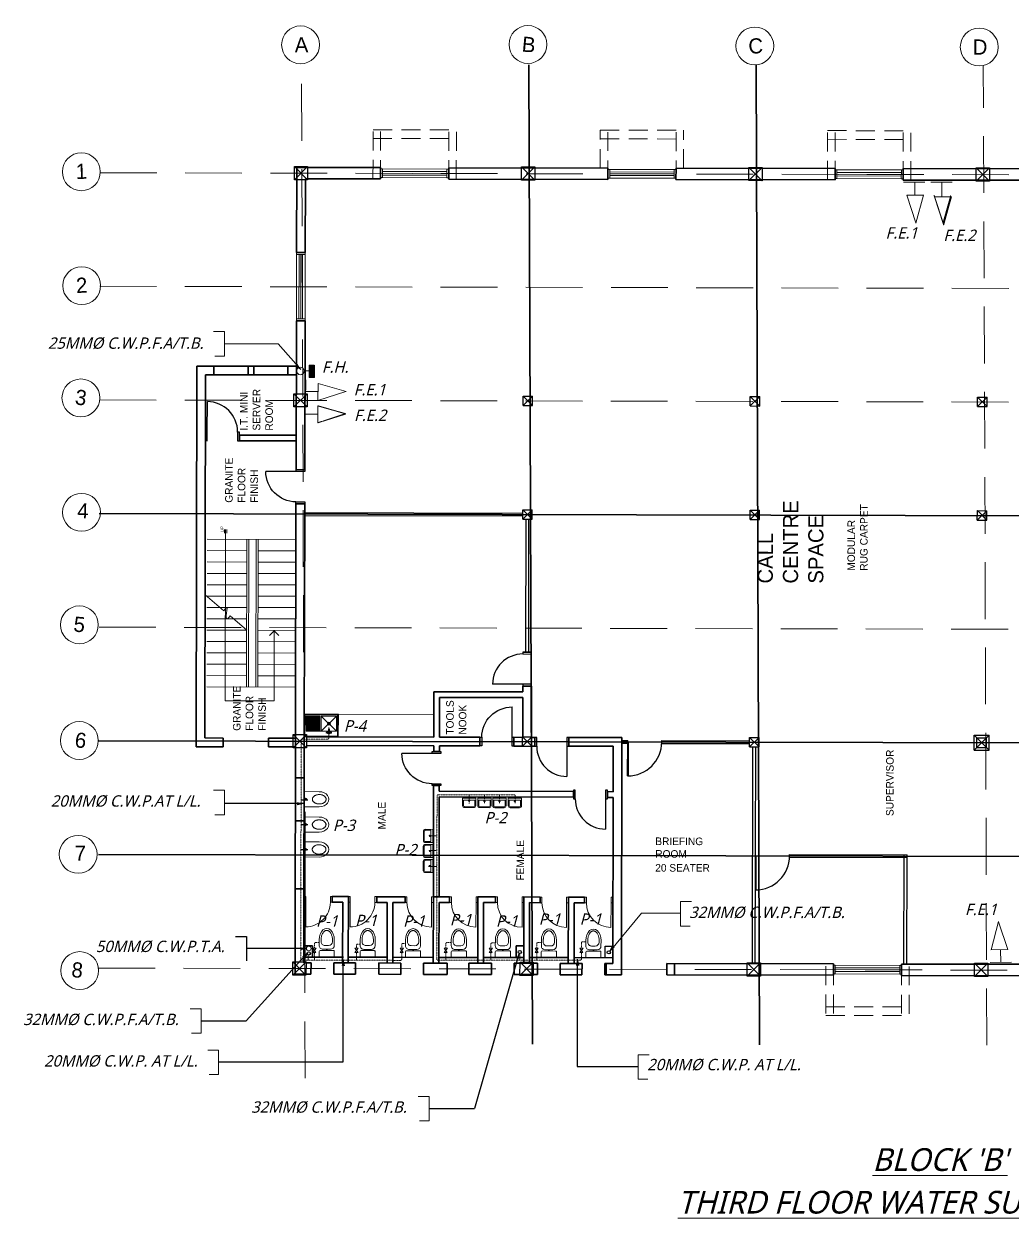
# Model space of a CAD drawing. Header units: millimetres. Extents: x -599088 to 175795, y -639251 to 31.
# Drawn here: x -297889 to -271797, y -247228 to -215697 of the extents above; entities that cross this region are included whole.
import ezdxf
from ezdxf.enums import TextEntityAlignment as Align

# ---------------------------------------------------------------- set-up
doc = ezdxf.new("R2010")
doc.units = ezdxf.units.MM
doc.header["$LTSCALE"] = 2
doc.header["$MEASUREMENT"] = 0
doc.linetypes.add('DASHED', pattern=[0.75, 0.5, -0.25])
doc.linetypes.add('DASHED2', pattern=[0.375, 0.25, -0.125])
doc.layers.get('0').update_dxf_attribs({"lineweight": 5})
for name, color, linetype, lineweight in [('Dim', 8, 'Continuous', 13), ('Fixtures', 7, 'Continuous', 5), ('GRID', 8, 'Continuous', 5), ('gridlines', 8, 'DASHED2', 5), ('Handrails', 8, 'Continuous', 5), ('Hatch', 8, 'Continuous', 5), ('LAYER1', 8, 'Continuous', 5), ('Layer2', 8, 'Continuous', 25), ('Layer4', 8, 'Continuous', 5), ('Layer5', 8, 'Continuous', 25), ("Supervisor's seat", 7, 'Continuous', 25), ('text', 8, 'Continuous', 5), ('TEXT3', 8, 'Continuous', 5), ('WALLS', 8, 'Continuous', 35), ('WIN-DOOR', 8, 'Continuous', 13), ('win_doors', 8, 'Continuous', 13), ('WINDOWS_DOORS', 8, 'Continuous', 5), ('WTER', 8, 'Continuous', 25)]:
    doc.layers.add(name, color=color, linetype=linetype, lineweight=lineweight)
doc.layers.add('DOORS', color=8, linetype='Continuous')
doc.layers.get('Dim').off()
doc.styles.add('LUCY', font='')
doc.styles.add('STYLUS', font='stylu.ttf')
doc.styles.get('LUCY').set_extended_font_data('Lucida Sans', italic=True)

# ---------------------------------------------------------------- blocks, each defined once
blk = doc.blocks.new('Grid no')
at = {"layer": 'GRID'}
blk.add_circle((0, 500), 500, dxfattribs=at)
blk.add_attdef('GRNO', text='', height=400, dxfattribs=at).set_placement((0, 500), align=Align.MIDDLE_CENTER)
blk = doc.blocks.new('W1800')
at = {"layer": 'WIN-DOOR'}
for points in [[(0, 0), (230, 0), (230, -50), (0, -50)], [(0, -1800), (230, -1800), (230, -1750), (0, -1750)]]:
    blk.add_lwpolyline(points, close=True, dxfattribs=at)
at = {"layer": 'WINDOWS_DOORS'}
for p, q in [((0, -1800), (0, 0)), ((0, 0), (230, 0)), ((230, 0), (230, -1800)), ((69, -1750), (69, -50)), ((114, -50), (114, -1750)), ((161, -1750), (161, -50)), ((230, -1800), (0, -1800))]:
    blk.add_line(p, q, dxfattribs=at)
blk = doc.blocks.new('STEP ARROW')
at = {"layer": 'Hatch'}
for p, q in [((4524, 0), (0, 0)), ((0, 0), (0, -1290)), ((4431, 30), (4521, 30)), ((4431, -30), (4521, -30)), ((1850, -1290), (1725, -1165)), ((0, -1290), (1850, -1290)), ((1850, -1290), (1725, -1415))]:
    blk.add_line(p, q, dxfattribs=at)
at = {"layer": 'text', "insert": (4454, 51), "char_height": 80, "width": 68, "attachment_point": 7}
blk.add_mtext('{\\fStylus BT|b0|i0|c0|p34;UP}', dxfattribs=at)
blk = doc.blocks.new('STEP CUT')
at = {"layer": 'Handrails', "linetype": 'Continuous'}
for p, q in [((333, 571), (-86, 79)), ((-225, -85), (-599, -524))]:
    blk.add_line(p, q, dxfattribs=at)
for points, knots in [([(-224, 17), (-266, 20), (-337, 17), (-265, -49), (-225, -85)], [321.725709, 321.725709, 321.725709, 321.725709, 418.129398, 535.034836, 535.034836, 535.034836, 535.034836]), ([(-86, 79), (-42, 49), (80, -36), (-134, 10), (-224, 17)], [0, 0, 0, 0, 115.30598, 321.725709, 321.725709, 321.725709, 321.725709])]:
    blk.add_open_spline(points, degree=3, knots=knots, dxfattribs=at)
blk = doc.blocks.new('wc')
for p, q in [((0, 458), (0, 308)), ((50, 458), (50, 408)), ((350, 408), (350, 458)), ((400, 308), (400, 458)), ((0, 150), (0, 0)), ((0, 0), (400, 0)), ((25, 175), (375, 175)), ((100, 208), (300, 208)), ((150, 308), (250, 308)), ((190, 208), (190, 175)), ((210, 208), (210, 175)), ((400, 0), (400, 150))]:
    blk.add_line(p, q)
for centre, radius, start, end in [((150, 408), 100, 180, 270), ((250, 408), 100, 270, 0), ((100, 308), 100, 180, 270), ((25, 150), 25, 90, 180), ((300, 308), 100, 270, 0), ((300, 308), 100, 270, 0), ((375, 150), 25, 360, 90)]:
    blk.add_arc(centre, radius, start, end)
blk.add_ellipse((200, 458), major_axis=(0, 300), ratio=0.666667, start_param=4.712389, end_param=7.853982)
blk.add_open_spline([(350, 458), (350, 466), (350, 474), (348, 496), (347, 510), (342, 537), (339, 551), (332, 576), (327, 588), (318, 611), (312, 622), (301, 641), (294, 650), (283, 665), (277, 670), (266, 681), (261, 685), (250, 693), (244, 696), (233, 701), (228, 703), (217, 706), (212, 707), (201, 708), (196, 708), (185, 706), (180, 705), (169, 702), (163, 700), (152, 694), (147, 691), (136, 682), (130, 678), (119, 667), (114, 661), (104, 647), (99, 640), (89, 624), (85, 616), (77, 598), (73, 589), (66, 569), (63, 559), (58, 538), (56, 527), (53, 506), (52, 494), (50, 475), (50, 466), (50, 458)], degree=3, knots=[4.712389, 4.712389, 4.712389, 4.712389, 4.805294, 4.805294, 4.96378, 4.96378, 5.122267, 5.122267, 5.280753, 5.280753, 5.439239, 5.439239, 5.597725, 5.597725, 5.724795, 5.724795, 5.851866, 5.851866, 5.978936, 5.978936, 6.106006, 6.106006, 6.233076, 6.233076, 6.360146, 6.360146, 6.487216, 6.487216, 6.614287, 6.614287, 6.741357, 6.741357, 6.868427, 6.868427, 6.995497, 6.995497, 7.122567, 7.122567, 7.249638, 7.249638, 7.376708, 7.376708, 7.503778, 7.503778, 7.630848, 7.630848, 7.757918, 7.757918, 7.853982, 7.853982, 7.853982, 7.853982])
blk = doc.blocks.new('d750l-150')
at = {"layer": 'WINDOWS_DOORS'}
blk.add_line((50, 150), (50, 800), dxfattribs=at)
for points in [[(50, 0), (0, 0), (0, 150), (50, 150)], [(750, 0), (700, 0), (700, 150), (750, 150)]]:
    blk.add_lwpolyline(points, close=True, dxfattribs=at)
blk.add_arc((50, 150), 650, 0, 90, dxfattribs=at)
blk = doc.blocks.new('bidet')
for p, q in [((0, 400), (0, 0)), ((400, 0), (400, 400)), ((0, 0), (400, 0)), ((0, 0), (200, 0)), ((0, 0), (200, 0))]:
    blk.add_line(p, q)
for radius in [23.9, 18.9, 13.9]:
    blk.add_circle((200, 50), radius)
blk.add_ellipse((200, 400), major_axis=(0, 256), ratio=0.780874, start_param=4.712389, end_param=7.853982)
for points in [[(325, 400), (325, 406), (325, 413), (323, 429), (322, 439), (318, 459), (316, 469), (309, 487), (306, 496), (298, 512), (293, 520), (284, 534), (279, 540), (268, 551), (263, 556), (252, 564), (246, 568), (235, 574), (229, 576), (218, 579), (213, 580), (202, 581), (197, 581), (186, 580), (180, 579), (169, 576), (164, 573), (153, 567), (147, 564), (136, 555), (131, 550), (120, 538), (115, 532), (106, 518), (101, 510), (93, 494), (90, 485), (84, 466), (81, 457), (78, 437), (76, 427), (75, 411), (75, 406), (75, 400)], [(325, 400), (325, 394), (325, 387), (323, 371), (322, 361), (318, 341), (316, 331), (309, 313), (306, 304), (298, 288), (293, 280), (284, 266), (279, 260), (268, 249), (263, 244), (252, 236), (246, 232), (235, 226), (229, 224), (218, 221), (213, 220), (202, 219), (197, 219), (186, 220), (180, 221), (169, 224), (164, 227), (153, 233), (147, 236), (136, 245), (131, 250), (120, 262), (115, 268), (106, 282), (101, 290), (93, 306), (90, 315), (84, 334), (81, 343), (78, 363), (76, 373), (75, 389), (75, 394), (75, 400)]]:
    blk.add_open_spline(points, degree=3, knots=[4.712389, 4.712389, 4.712389, 4.712389, 4.809848, 4.809848, 4.965569, 4.965569, 5.121291, 5.121291, 5.277012, 5.277012, 5.432733, 5.432733, 5.588455, 5.588455, 5.744176, 5.744176, 5.899897, 5.899897, 6.055619, 6.055619, 6.21134, 6.21134, 6.367061, 6.367061, 6.522783, 6.522783, 6.678504, 6.678504, 6.834226, 6.834226, 6.989947, 6.989947, 7.145668, 7.145668, 7.30139, 7.30139, 7.457111, 7.457111, 7.612832, 7.612832, 7.768554, 7.768554, 7.853982, 7.853982, 7.853982, 7.853982])
blk = doc.blocks.new('d900l')
at = {"linetype": 'ByBlock'}
blk.add_line((50, 230), (50, 1030), dxfattribs=at)
for points in [[(0, 0), (50, 0), (50, 230), (0, 230)], [(850, 0), (900, 0), (900, 230), (850, 230)]]:
    blk.add_lwpolyline(points, close=True, dxfattribs=at)
blk.add_arc((50, 230), 800, 0, 90, dxfattribs=at)
blk = doc.blocks.new('900 DOOR 2')
at = {"layer": 'Layer5'}
for p, q in [((900, 20), (0, 20)), ((900, 0), (0, 0))]:
    blk.add_line(p, q, dxfattribs=at)
blk.add_arc((0, 0), 900, 0, 90, dxfattribs=at)
blk = doc.blocks.new('sink900')
for p, q in [((0, 600), (0, 0)), ((900, 600), (0, 600)), ((0, 600), (50, 600)), ((0, 600), (100, 600)), ((20, 580), (20, 20)), ((880, 580), (20, 580)), ((450, 450), (50, 50)), ((50, 450), (450, 50)), ((50, 450), (50, 50)), ((450, 450), (50, 450)), ((168, 489), (325, 489)), ((230, 518), (230, 390)), ((230, 518), (260, 518)), ((260, 390), (230, 390)), ((260, 518), (260, 390)), ((450, 50), (450, 450)), ((450, 50), (450, 450)), ((450, 450), (850, 450)), ((490, 50), (490, 450)), ((490, 425), (850, 425)), ((490, 400), (850, 400)), ((490, 375), (850, 375)), ((490, 350), (850, 350)), ((490, 325), (850, 325)), ((850, 450), (850, 50)), ((880, 20), (880, 580)), ((900, 0), (900, 600)), ((0, 0), (900, 0)), ((20, 20), (880, 20)), ((50, 50), (450, 50)), ((490, 300), (850, 300)), ((490, 275), (850, 275)), ((850, 250), (490, 250)), ((850, 225), (490, 225)), ((850, 225), (490, 225)), ((850, 200), (490, 200)), ((850, 175), (490, 175)), ((850, 150), (490, 150)), ((850, 125), (490, 125)), ((850, 100), (490, 100)), ((850, 75), (490, 75)), ((850, 50), (490, 50))]:
    blk.add_line(p, q)
for centre, radius in [((197, 485), 20), ((288, 485), 20), ((250, 250), 40), ((250, 250), 30)]:
    blk.add_circle(centre, radius)
blk = doc.blocks.new('250 COLUMN')
at = {"layer": 'LAYER1'}
for p, q in [((125, 125), (-125, -125)), ((-125, 125), (125, -125))]:
    blk.add_line(p, q, dxfattribs=at)
at = {"layer": 'Layer2'}
for p, q in [((-125, 125), (125, 125)), ((-125, 125), (-125, -125)), ((125, 125), (125, -125)), ((-125, -125), (125, -125))]:
    blk.add_line(p, q, dxfattribs=at)
blk = doc.blocks.new('BASIN350')
for p, q in [((0, 200), (0, 0)), ((0, 0), (350, 0)), ((25, 200), (25, 50)), ((25, 50), (325, 50)), ((300, 250), (50, 250)), ((300, 225), (50, 225)), ((325, 50), (325, 200)), ((350, 0), (350, 200))]:
    blk.add_line(p, q)
for radius in [17.4, 12.4]:
    blk.add_circle((175, 75), radius)
for centre, radius, start, end in [((50, 200), 50, 90, 180), ((50, 200), 25, 90, 180), ((300, 200), 50, 0, 90), ((300, 200), 25, 360, 90)]:
    blk.add_arc(centre, radius, start, end)

msp = doc.modelspace()

# ---------------------------------------------------------------- hatches: boundary and pattern name
at = {"layer": 'TEXT3'}
h = msp.add_hatch(dxfattribs=at)
h.set_pattern_fill('ANSI31', color=4, style=0)
h.set_pattern_definition([(45, (-5926.16868, 39.5538), (-0.08838834765, 0.08838834765), [])])
edge = h.paths.add_edge_path()
edge.add_line((-273619, -220953), (-273858, -220219))
edge.add_line((-273410, -220219), (-273859, -220219))
edge.add_line((-273618, -220960), (-273413, -220219))
h = msp.add_hatch(dxfattribs=at)
h.set_pattern_fill('ANSI31', color=4, style=0)
h.set_pattern_definition([(45, (-5912.9674, 0), (-0.08838834765, 0.08838834765), [])])
edge = h.paths.add_edge_path()
edge.add_line((-273605, -220992), (-273844, -220259))
edge.add_line((-273397, -220259), (-273845, -220259))
edge.add_line((-273604, -220999), (-273400, -220259))
h = msp.add_hatch(dxfattribs=at)
h.set_pattern_fill('ANSI31', color=4, style=0)
h.set_pattern_definition([(45, (-3369.29208, 69289.99952), (-0.08838834765, 0.08838834765), [])])
h.paths.add_polyline_path([(-290359, -224711), (-290359, -225029), (-290212, -225029), (-290212, -224711)])
h = msp.add_hatch(dxfattribs=at)
h.set_pattern_fill('ANSI31', color=4, style=0)
h.set_pattern_definition([(45, (-6039.71868, 0), (-0.08838834765, 0.08838834765), [])])
edge = h.paths.add_edge_path()
edge.add_line((-289393, -225994), (-290129, -226229))
edge.add_line((-290126, -225781), (-290129, -226230))
edge.add_line((-289392, -225989), (-290126, -225782))

# ---------------------------------------------------------------- linework, layer by layer
at = {"layer": 'DOORS', "color": 1}
for p, q in [((-290576, -224824), (-290712, -224720)), ((-290504, -236281), (-292594, -236281)), ((-290504, -236281), (-290672, -236315)), ((-290403, -240220), (-292016, -242022)), ((-290403, -240220), (-290489, -240367)), ((-284810, -240220), (-285993, -244336)), ((-282421, -240186), (-282339, -240035)), ((-289464, -240396), (-289430, -240564)), ((-289464, -240430), (-289464, -243114)), ((-283281, -240395), (-283247, -240562)), ((-283281, -240450), (-283281, -243223)), ((-293211, -242022), (-292016, -242022)), ((-289464, -243114), (-292746, -243114)), ((-283281, -243223), (-281666, -243223)), ((-287189, -244336), (-285993, -244336))]:
    msp.add_line(p, q, dxfattribs=at)
for points in [[(-290576, -224824), (-290712, -224720), (-290663, -224674)], [(-290504, -236281), (-290672, -236315), (-290674, -236247)], [(-290426, -240108), (-290590, -240155), (-290597, -240088)], [(-290403, -240220), (-290489, -240367), (-290541, -240324)], [(-284810, -240220), (-284824, -240391), (-284889, -240374)], [(-282421, -240186), (-282339, -240035), (-282286, -240077)], [(-289464, -240396), (-289430, -240564), (-289497, -240565)], [(-283281, -240395), (-283247, -240562), (-283314, -240564)]]:
    msp.add_solid(points, dxfattribs=at)
at = {"layer": 'Fixtures'}
msp.add_line((-287066, -233929), (-290486, -233922), dxfattribs=at)
at = {"layer": 'gridlines', "ltscale": 3000}
for p, q in [((-290464, -243534), (-290557, -216765)), ((-272464, -242661), (-272557, -216802)), ((-295880, -219626), (-257285, -219714)), ((-295887, -222626), (-257291, -222714)), ((-295893, -225626), (-257298, -225714)), ((-295905, -231626), (-257310, -231714)), ((-295924, -240626), (-257329, -240714))]:
    msp.add_line(p, q, dxfattribs=at)
at = {"layer": 'gridlines', "color": 206, "linetype": 'Continuous', "lineweight": 30, "ltscale": 3000}
for p, q in [((-282097, -234614), (-281947, -234614)), ((-282097, -234617), (-281947, -234617)), ((-282097, -234692), (-281947, -234692)), ((-281947, -234692), (-281947, -234617)), ((-281047, -234694), (-281047, -234619)), ((-274646, -237707), (-274646, -237632))]:
    msp.add_line(p, q, dxfattribs=at)
at = {"layer": 'Handrails'}
for p, q in [((-292008, -233206), (-292000, -229306)), ((-291958, -233206), (-291950, -229306)), ((-291763, -233206), (-291755, -229306)), ((-291713, -233206), (-291705, -229306))]:
    msp.add_line(p, q, dxfattribs=at)
at = {"layer": 'LAYER1'}
for p, q in [((-290396, -219462), (-290747, -219811)), ((-290746, -219461), (-290397, -219812)), ((-284396, -219474), (-284747, -219824)), ((-284746, -219474), (-284397, -219824)), ((-278396, -219487), (-278747, -219836)), ((-278746, -219486), (-278397, -219837)), ((-272396, -219499), (-272747, -219848)), ((-272746, -219498), (-272397, -219849)), ((-290408, -225462), (-290759, -225811)), ((-290758, -225461), (-290409, -225812)), ((-290706, -229309), (-293050, -229304)), ((-292001, -229606), (-293051, -229604)), ((-290707, -229609), (-291706, -229606)), ((-292002, -229906), (-293052, -229904)), ((-290708, -229909), (-291707, -229906)), ((-292002, -230206), (-293052, -230204)), ((-290708, -230209), (-291707, -230206)), ((-292003, -230506), (-293053, -230504)), ((-292003, -230806), (-293053, -230804)), ((-290709, -230509), (-291708, -230506)), ((-292709, -231104), (-293054, -231104)), ((-292004, -231106), (-292709, -231104)), ((-290710, -231109), (-291709, -231106)), ((-290710, -230809), (-291708, -230806)), ((-292357, -231405), (-293055, -231404)), ((-292005, -231406), (-292357, -231405)), ((-290711, -231409), (-291710, -231406)), ((-292005, -231706), (-293055, -231704)), ((-290711, -231709), (-291710, -231706)), ((-292006, -232006), (-293056, -232004)), ((-290712, -232009), (-291711, -232006)), ((-292007, -232306), (-293057, -232304)), ((-290713, -232309), (-291712, -232306)), ((-292007, -232606), (-293057, -232604)), ((-290713, -232609), (-291712, -232606)), ((-292008, -232906), (-293058, -232904)), ((-290714, -232909), (-291713, -232906)), ((-290714, -233209), (-293058, -233204)), ((-290427, -234462), (-290778, -234811)), ((-290777, -234461), (-290428, -234812)), ((-272803, -234873), (-272402, -234474)), ((-272802, -234473), (-272403, -234874)), ((-290439, -240462), (-290790, -240811)), ((-290789, -240461), (-290440, -240812)), ((-284439, -240474), (-284790, -240823)), ((-284789, -240473), (-284440, -240824)), ((-278439, -240487), (-278790, -240836)), ((-278789, -240486), (-278440, -240837)), ((-272439, -240499), (-272790, -240848)), ((-272789, -240498), (-272440, -240849))]:
    msp.add_line(p, q, dxfattribs=at)
at = {"layer": 'Layer2'}
for p, q in [((-272803, -234873), (-272802, -234473)), ((-272802, -234473), (-272402, -234474)), ((-272403, -234874), (-272402, -234474)), ((-272803, -234873), (-272403, -234874))]:
    msp.add_line(p, q, dxfattribs=at)
for points in [[(-290396, -219462), (-290397, -219812), (-290747, -219811), (-290746, -219461)], [(-284396, -219474), (-284397, -219824), (-284747, -219824), (-284746, -219474)], [(-278396, -219487), (-278397, -219837), (-278747, -219836), (-278746, -219486)], [(-272396, -219499), (-272397, -219849), (-272747, -219848), (-272746, -219498)], [(-290408, -225462), (-290409, -225812), (-290759, -225811), (-290758, -225461)], [(-290427, -234462), (-290428, -234812), (-290778, -234811), (-290777, -234461)], [(-290439, -240462), (-290440, -240812), (-290790, -240811), (-290789, -240461)], [(-284439, -240474), (-284440, -240824), (-284790, -240823), (-284789, -240473)], [(-278439, -240487), (-278440, -240837), (-278790, -240836), (-278789, -240486)], [(-272439, -240499), (-272440, -240849), (-272790, -240848), (-272789, -240498)]]:
    msp.add_lwpolyline(points, close=True, dxfattribs=at)
at = {"layer": 'Layer4', "linetype": 'DASHED2', "ltscale": 1000}
for p, q in [((-288672, -219790), (-288669, -218490)), ((-288669, -218490), (-286469, -218495)), ((-288472, -219791), (-288469, -218491)), ((-286672, -219795), (-286669, -218495)), ((-286472, -219795), (-286469, -218495)), ((-282671, -219503), (-282669, -218503)), ((-282669, -218503), (-280469, -218507)), ((-282472, -219803), (-282469, -218503)), ((-280672, -219807), (-280669, -218507)), ((-280471, -219507), (-280469, -218507)), ((-288670, -218720), (-286470, -218725)), ((-282670, -218733), (-280470, -218737)), ((-276672, -219815), (-276669, -218515)), ((-276670, -218745), (-274470, -218750)), ((-276669, -218515), (-274469, -218520)), ((-276472, -219816), (-276469, -218516)), ((-274672, -219819), (-274669, -218519)), ((-274472, -219820), (-274469, -218520)), ((-276715, -240575), (-276717, -241875)), ((-276515, -240576), (-276517, -241876)), ((-274715, -240579), (-274717, -241879)), ((-274515, -240580), (-274517, -241880)), ((-276717, -241645), (-274517, -241650)), ((-276717, -241875), (-274517, -241880))]:
    msp.add_line(p, q, dxfattribs=at)
at = {"layer": 'TEXT3', "color": 4}
for p, q in [((-274101, -219878), (-274661, -219878)), ((-274368, -219878), (-274368, -220219)), ((-273383, -219878), (-273943, -219878)), ((-273650, -219878), (-273650, -220259)), ((-274128, -220219), (-274577, -220219)), ((-274337, -220953), (-274576, -220219)), ((-274336, -220960), (-274132, -220219)), ((-273397, -220259), (-273845, -220259)), ((-273605, -220992), (-273844, -220259)), ((-273604, -220999), (-273400, -220259)), ((-290359, -224711), (-290359, -225029)), ((-290212, -224711), (-290212, -225029)), ((-290489, -224855), (-290359, -224855)), ((-290448, -225098), (-290451, -225658)), ((-290359, -225029), (-290212, -225029)), ((-290457, -225402), (-290116, -225404)), ((-290123, -225190), (-290125, -225638)), ((-289390, -225402), (-290125, -225637)), ((-289383, -225402), (-290123, -225193)), ((-290466, -225753), (-290469, -226313)), ((-290469, -226003), (-290127, -226005)), ((-290126, -225781), (-290129, -226230)), ((-289393, -225994), (-290129, -226229)), ((-289392, -225989), (-290126, -225782)), ((-287207, -237941), (-286984, -237941)), ((-272159, -239396), (-272351, -240140)), ((-272158, -239403), (-271907, -240133)), ((-272355, -240140), (-271906, -240133)), ((-272097, -240476), (-272102, -240135)), ((-272377, -240482), (-271817, -240473))]:
    msp.add_line(p, q, dxfattribs=at)
at = {"layer": 'TEXT3', "color": 1}
for p, q in [((-292881, -223822), (-292594, -223822)), ((-292594, -223822), (-292594, -224469)), ((-291171, -224146), (-292594, -224146)), ((-290576, -224824), (-291171, -224146)), ((-292594, -224469), (-292847, -224469)), ((-292881, -235930), (-292594, -235930)), ((-292594, -235930), (-292594, -236577)), ((-292594, -236577), (-292847, -236577)), ((-280260, -238872), (-280548, -238872)), ((-280548, -238872), (-280548, -239520)), ((-282421, -240186), (-281581, -239176)), ((-281581, -239176), (-280542, -239176)), ((-280548, -239520), (-280294, -239520)), ((-293499, -241699), (-293211, -241699)), ((-293211, -241699), (-293211, -242346)), ((-293211, -242346), (-293465, -242346)), ((-293033, -242790), (-292746, -242790)), ((-292746, -242790), (-292746, -243437)), ((-281378, -242915), (-281666, -242915)), ((-281666, -242915), (-281666, -243563)), ((-292746, -243437), (-293000, -243437)), ((-281666, -243563), (-281412, -243563)), ((-287476, -244013), (-287189, -244013)), ((-287189, -244013), (-287189, -244660)), ((-287189, -244660), (-287443, -244660))]:
    msp.add_line(p, q, dxfattribs=at)
at = {"layer": 'TEXT3', "color": 4, "linetype": 'DASHED'}
for p, q in [((-290537, -234582), (-289870, -234583)), ((-289840, -234277), (-289840, -234553)), ((-290579, -240386), (-290567, -234612)), ((-286986, -238754), (-286980, -236081)), ((-286950, -236051), (-284944, -236051)), ((-286130, -236278), (-286130, -236051)), ((-285730, -236268), (-285730, -236051)), ((-285330, -236271), (-285330, -236051)), ((-284914, -236271), (-284914, -236081)), ((-287189, -237133), (-286983, -237133)), ((-287189, -237523), (-286983, -237523)), ((-286986, -238744), (-286989, -240387)), ((-283049, -239933), (-283139, -239933)), ((-290214, -239980), (-290214, -240103)), ((-290214, -240212), (-290214, -240417)), ((-290090, -239950), (-290184, -239950)), ((-289105, -240021), (-289105, -240103)), ((-289105, -240212), (-289105, -240419)), ((-289012, -239991), (-289075, -239991)), ((-287912, -240005), (-287912, -240103)), ((-287912, -240212), (-287912, -240392)), ((-287814, -239975), (-287882, -239975)), ((-286748, -239983), (-286748, -240103)), ((-286748, -240212), (-286748, -240417)), ((-286608, -239953), (-286718, -239953)), ((-285559, -239993), (-285559, -240103)), ((-285559, -240212), (-285559, -240416)), ((-285439, -239963), (-285529, -239963)), ((-284795, -240245), (-284794, -240419)), ((-284349, -239983), (-284349, -240103)), ((-284349, -240212), (-284349, -240417)), ((-284229, -239953), (-284319, -239953)), ((-283169, -239963), (-283169, -240103)), ((-283169, -240157), (-283169, -240160)), ((-283169, -240212), (-283169, -240386)), ((-290549, -240416), (-287942, -240422)), ((-290382, -240281), (-290382, -240417)), ((-286959, -240417), (-284349, -240415)), ((-284349, -240417), (-283199, -240416))]:
    msp.add_line(p, q, dxfattribs=at)
at = {"layer": 'TEXT3', "color": 1, "lineweight": 25}
for p, q in [((-292298, -239789), (-292010, -239789)), ((-292010, -239789), (-292010, -240437)), ((-290430, -240110), (-292010, -240110))]:
    msp.add_line(p, q, dxfattribs=at)
at = {"layer": 'TEXT3', "color": 4, "linetype": 'Continuous'}
for p, q in [((-290171, -240103), (-290258, -240212)), ((-290171, -240103), (-290258, -240212)), ((-290258, -240212), (-290176, -240212)), ((-290258, -240212), (-290176, -240212)), ((-290257, -240103), (-290171, -240103)), ((-290257, -240103), (-290176, -240212)), ((-290257, -240103), (-290171, -240103)), ((-290257, -240103), (-290176, -240212)), ((-289063, -240103), (-289149, -240212)), ((-289063, -240103), (-289149, -240212)), ((-289149, -240212), (-289067, -240212)), ((-289149, -240212), (-289067, -240212)), ((-289148, -240103), (-289063, -240103)), ((-289148, -240103), (-289067, -240212)), ((-289148, -240103), (-289063, -240103)), ((-289148, -240103), (-289067, -240212)), ((-287869, -240103), (-287956, -240212)), ((-287869, -240103), (-287956, -240212)), ((-287956, -240212), (-287873, -240212)), ((-287956, -240212), (-287873, -240212)), ((-287955, -240103), (-287869, -240103)), ((-287955, -240103), (-287873, -240212)), ((-287955, -240103), (-287869, -240103)), ((-287955, -240103), (-287873, -240212)), ((-286705, -240103), (-286792, -240212)), ((-286705, -240103), (-286792, -240212)), ((-286792, -240212), (-286709, -240212)), ((-286792, -240212), (-286709, -240212)), ((-286791, -240103), (-286705, -240103)), ((-286791, -240103), (-286709, -240212)), ((-286791, -240103), (-286705, -240103)), ((-286791, -240103), (-286709, -240212)), ((-285516, -240103), (-285603, -240212)), ((-285516, -240103), (-285603, -240212)), ((-285603, -240212), (-285521, -240212)), ((-285603, -240212), (-285521, -240212)), ((-285602, -240103), (-285516, -240103)), ((-285602, -240103), (-285521, -240212)), ((-285602, -240103), (-285516, -240103)), ((-285602, -240103), (-285521, -240212)), ((-284306, -240103), (-284393, -240212)), ((-284306, -240103), (-284393, -240212)), ((-284393, -240212), (-284311, -240212)), ((-284393, -240212), (-284311, -240212)), ((-284392, -240103), (-284306, -240103)), ((-284392, -240103), (-284311, -240212)), ((-284392, -240103), (-284306, -240103)), ((-284392, -240103), (-284311, -240212)), ((-283126, -240103), (-283213, -240212)), ((-283126, -240103), (-283213, -240212)), ((-283213, -240212), (-283131, -240212)), ((-283213, -240212), (-283131, -240212)), ((-283212, -240103), (-283126, -240103)), ((-283212, -240103), (-283131, -240212)), ((-283212, -240103), (-283126, -240103)), ((-283212, -240103), (-283131, -240212))]:
    msp.add_line(p, q, dxfattribs=at)
at = {"layer": 'TEXT3', "color": 4}
for centre, radius in [((-290589, -224860), 100), ((-290367, -240110), 60.8)]:
    msp.add_circle(centre, radius, dxfattribs=at)
at = {"layer": 'TEXT3', "color": 4, "linetype": 'DASHED'}
for centre, start, end in [((-290537, -234612), 89.882, 179.882), ((-289870, -234553), 269.882, 0), ((-286950, -236081), 90, 179.882), ((-284944, -236081), 0, 90), ((-283139, -239963), 90, 180), ((-290184, -239980), 90, 180), ((-289075, -240021), 90, 180), ((-287882, -240005), 90, 180), ((-286718, -239983), 90, 180), ((-285529, -239993), 90, 180), ((-284319, -239983), 90, 180), ((-290549, -240386), 179.882, 269.882), ((-287942, -240392), 269.882, 0), ((-286959, -240387), 179.882, 270.0423), ((-283199, -240386), 270.0423, 0)]:
    msp.add_arc(centre, 30, start, end, dxfattribs=at)
at = {"layer": 'WALLS'}
for p, q in [((-284464, -242637), (-284557, -216778)), ((-278464, -242649), (-278557, -216790)), ((-290691, -221736), (-290686, -219486)), ((-290686, -219486), (-288471, -219491)), ((-288472, -219791), (-288471, -219491)), ((-286672, -219795), (-286671, -219495)), ((-286671, -219495), (-282471, -219503)), ((-282472, -219803), (-282471, -219503)), ((-280672, -219807), (-280671, -219507)), ((-280671, -219507), (-276471, -219516)), ((-276472, -219816), (-276471, -219516)), ((-274672, -219819), (-274671, -219519)), ((-274671, -219519), (-270471, -219528)), ((-290461, -221737), (-290457, -219787)), ((-290457, -219787), (-288472, -219791)), ((-286672, -219795), (-282472, -219803)), ((-280672, -219807), (-276472, -219816)), ((-274672, -219819), (-270472, -219828)), ((-290461, -221737), (-290691, -221736)), ((-290703, -227466), (-290695, -223536)), ((-290465, -223537), (-290695, -223536)), ((-290473, -227467), (-290465, -223537)), ((-293343, -234781), (-293322, -224731)), ((-292870, -224732), (-293322, -224731)), ((-292870, -224732), (-292870, -224962)), ((-290920, -224736), (-292870, -224732)), ((-291970, -224964), (-291970, -224734)), ((-291820, -224964), (-291820, -224734)), ((-290697, -224736), (-290920, -224736)), ((-290920, -224736), (-290920, -224966)), ((-293112, -234551), (-293092, -224961)), ((-292870, -224962), (-293092, -224961)), ((-292870, -224962), (-290920, -224966)), ((-290697, -224966), (-290920, -224966)), ((-292196, -226703), (-292196, -226553)), ((-291823, -226554), (-292196, -226553)), ((-290701, -226706), (-292196, -226703)), ((-290701, -226556), (-291823, -226554)), ((-290473, -227467), (-290703, -227466)), ((-290717, -234461), (-290704, -228366)), ((-290474, -228367), (-290704, -228366)), ((-290487, -234462), (-290474, -228367)), ((-295899, -228626), (-257304, -228714)), ((-284713, -232284), (-284483, -232284)), ((-284715, -233334), (-284714, -233184)), ((-284714, -233184), (-284484, -233184)), ((-284487, -234519), (-284484, -233184)), ((-287067, -234529), (-287065, -233329)), ((-287065, -233329), (-284715, -233334)), ((-286917, -234529), (-286915, -233479)), ((-286915, -233479), (-284715, -233484)), ((-284717, -234518), (-284715, -233484)), ((-293112, -234551), (-292630, -234552)), ((-292630, -234782), (-292630, -234552)), ((-291430, -234785), (-291430, -234555)), ((-291430, -234555), (-290717, -234556)), ((-290719, -235599), (-290717, -234461)), ((-290489, -235599), (-290487, -234462)), ((-290427, -234522), (-287067, -234529)), ((-286917, -234529), (-285849, -234531)), ((-285850, -234761), (-285849, -234531)), ((-284950, -234763), (-284949, -234533)), ((-284949, -234533), (-284727, -234534)), ((-284399, -234534), (-284477, -234534)), ((-284400, -234764), (-284399, -234534)), ((-283500, -234766), (-283499, -234536)), ((-283499, -234536), (-282097, -234539)), ((-282110, -240804), (-282097, -234539)), ((-295911, -234626), (-257316, -234714)), ((-293343, -234781), (-292630, -234782)), ((-291430, -234785), (-290718, -234786)), ((-290428, -234752), (-287068, -234759)), ((-287068, -234909), (-287068, -234759)), ((-286918, -234909), (-286918, -234759)), ((-286918, -234759), (-285850, -234761)), ((-284950, -234763), (-284728, -234764)), ((-284400, -234764), (-284480, -234764)), ((-283500, -234766), (-282328, -234769)), ((-282330, -235969), (-282328, -234769)), ((-287068, -234909), (-286918, -234909)), ((-290725, -238536), (-290719, -235599)), ((-290719, -235599), (-290489, -235599)), ((-290719, -235599), (-290489, -235599)), ((-290495, -238537), (-290489, -235599)), ((-287070, -235959), (-287070, -235809)), ((-287070, -235809), (-286920, -235809)), ((-286920, -235959), (-286920, -235809)), ((-287076, -238744), (-287070, -235959)), ((-286926, -238744), (-286920, -236109)), ((-286920, -235959), (-283380, -235966)), ((-286920, -236109), (-283380, -236116)), ((-283380, -236116), (-283380, -235966)), ((-282480, -236118), (-282480, -235968)), ((-282480, -235968), (-282330, -235969)), ((-282480, -236118), (-282330, -236119)), ((-282339, -240504), (-282330, -236119)), ((-290722, -236736), (-290492, -236737)), ((-290471, -240487), (-290471, -236499)), ((-295918, -237626), (-257322, -237714)), ((-290730, -240786), (-290725, -238536)), ((-290725, -238536), (-290495, -238537)), ((-290499, -240487), (-290495, -238537)), ((-289746, -238738), (-289321, -238739)), ((-289746, -238888), (-289746, -238738)), ((-289746, -238888), (-289471, -238889)), ((-289474, -240489), (-289471, -238889)), ((-289324, -240489), (-289321, -238739)), ((-288571, -238891), (-288571, -238741)), ((-288571, -238741), (-288146, -238742)), ((-288571, -238891), (-288296, -238891)), ((-288299, -240491), (-288296, -238891)), ((-288149, -240492), (-288146, -238892)), ((-288146, -238742), (-287826, -238742)), ((-288146, -238892), (-287826, -238892)), ((-287826, -238742), (-287826, -238892)), ((-287076, -238744), (-287079, -240494)), ((-287076, -238744), (-286651, -238745)), ((-286926, -238894), (-286929, -240494)), ((-286926, -238894), (-286651, -238895)), ((-286651, -238745), (-286651, -238895)), ((-285901, -238746), (-285904, -240496)), ((-285901, -238746), (-285435, -238747)), ((-285751, -238896), (-285754, -240496)), ((-285751, -238896), (-285435, -238897)), ((-285435, -238747), (-285435, -238897)), ((-284689, -240499), (-284686, -238749)), ((-284686, -238749), (-284261, -238750)), ((-284539, -240499), (-284536, -238899)), ((-284536, -238899), (-284261, -238900)), ((-284261, -238900), (-284261, -238750)), ((-283514, -240501), (-283511, -238751)), ((-283511, -238751), (-283086, -238752)), ((-283364, -240501), (-283361, -238901)), ((-283361, -238901), (-283086, -238902)), ((-283086, -238902), (-283086, -238752)), ((-290471, -240037), (-290271, -240037)), ((-290271, -240337), (-290271, -240037)), ((-284889, -240341), (-284889, -240041)), ((-284889, -240041), (-284689, -240041)), ((-290499, -240337), (-289474, -240339)), ((-290499, -240487), (-290307, -240487)), ((-290471, -240337), (-289446, -240337)), ((-290307, -240487), (-290308, -240787)), ((-289707, -240488), (-289708, -240788)), ((-289707, -240488), (-289132, -240490)), ((-289324, -240339), (-288299, -240341)), ((-289132, -240490), (-289133, -240790)), ((-289132, -240490), (-289133, -240790)), ((-288515, -240791), (-288514, -240491)), ((-288514, -240491), (-287934, -240492)), ((-288149, -240342), (-287079, -240344)), ((-287934, -240492), (-287935, -240792)), ((-287334, -240493), (-287335, -240793)), ((-287334, -240493), (-286714, -240495)), ((-286929, -240344), (-285904, -240346)), ((-286715, -240795), (-286714, -240495)), ((-286137, -240496), (-286138, -240796)), ((-286137, -240496), (-285542, -240497)), ((-285754, -240346), (-284689, -240349)), ((-285542, -240497), (-285543, -240797)), ((-284942, -240498), (-284943, -240798)), ((-284942, -240498), (-284327, -240499)), ((-284539, -240349), (-283514, -240351)), ((-284327, -240499), (-284328, -240799)), ((-283727, -240501), (-283728, -240801)), ((-283727, -240501), (-283152, -240502)), ((-283364, -240351), (-282339, -240354)), ((-283152, -240502), (-283153, -240802)), ((-283152, -240502), (-283153, -240802)), ((-282552, -240503), (-282553, -240803)), ((-282552, -240503), (-282339, -240504)), ((-282515, -240803), (-282514, -240503)), ((-280910, -240806), (-280909, -240506)), ((-280909, -240506), (-276514, -240516)), ((-280715, -240807), (-280714, -240507)), ((-276515, -240816), (-276514, -240516)), ((-274715, -240819), (-274714, -240519)), ((-274714, -240519), (-270514, -240528)), ((-290730, -240786), (-290308, -240787)), ((-289708, -240788), (-289133, -240790)), ((-288515, -240791), (-287935, -240792)), ((-287335, -240793), (-286715, -240795)), ((-286138, -240796), (-285543, -240797)), ((-284943, -240798), (-284328, -240799)), ((-283728, -240801), (-283153, -240802)), ((-282553, -240803), (-282110, -240804)), ((-280910, -240806), (-276515, -240816)), ((-274715, -240819), (-270515, -240828))]:
    msp.add_line(p, q, dxfattribs=at)
at = {"layer": 'WALLS', "lineweight": 30}
for p, q in [((-290475, -228599), (-284715, -228611)), ((-290475, -228674), (-284715, -228686)), ((-284635, -232284), (-284628, -228774)), ((-284560, -232284), (-284553, -228774)), ((-281047, -234619), (-278727, -234623)), ((-281047, -234694), (-278727, -234698)), ((-278652, -240486), (-278640, -234786)), ((-278577, -240486), (-278565, -234786)), ((-277671, -237626), (-274571, -237632)), ((-277671, -237701), (-277671, -237626)), ((-277671, -237701), (-274571, -237707)), ((-274652, -240519), (-274646, -237707)), ((-274577, -240520), (-274571, -237632))]:
    msp.add_line(p, q, dxfattribs=at)
at = {"layer": 'WALLS', "lineweight": 25}
for p, q in [((-282540, -240050), (-282340, -240050)), ((-282540, -240350), (-282540, -240050))]:
    msp.add_line(p, q, dxfattribs=at)
at = {"layer": 'WALLS', "color": 4, "lineweight": 25}
for centre in [(-290367, -240238), (-284795, -240202), (-282446, -240211)]:
    msp.add_circle(centre, 43.3, dxfattribs=at)
at = {"layer": 'WTER'}
for p, q in [((-290571, -236181), (-290388, -236181)), ((-290572, -236832), (-290388, -236832)), ((-290573, -237492), (-290388, -237492)), ((-290214, -240090), (-290214, -240103)), ((-290214, -240157), (-290214, -240160)), ((-289105, -240157), (-289105, -240160)), ((-287912, -240157), (-287912, -240160)), ((-286748, -240157), (-286748, -240160)), ((-285559, -240157), (-285559, -240160)), ((-285559, -240157), (-285559, -240160)), ((-284349, -240157), (-284349, -240160)), ((-284349, -240157), (-284349, -240160)), ((-283169, -240157), (-283169, -240160))]:
    msp.add_line(p, q, dxfattribs=at)

# ---------------------------------------------------------------- block references
at = {"layer": 'Dim', "rotation": 89.88201076116258}
for name, p in [('250 COLUMN', (-284584, -225649)), ('250 COLUMN', (-278584, -225661)), ('250 COLUMN', (-272584, -225674)), ('250 COLUMN', (-284590, -228649)), ('250 COLUMN', (-278590, -228661)), ('250 COLUMN', (-272590, -228674)), ('STEP ARROW', (-292572, -233570)), ('STEP CUT', (-292529, -231105)), ('250 COLUMN', (-284602, -234643)), ('250 COLUMN', (-278602, -234661)), ('250 COLUMN', (-272602, -234674))]:
    msp.add_blockref(name, p, dxfattribs=at)
at = {"layer": 'Fixtures'}
for name, p, rotation in [('sink900', (-289586, -233924), 179.8820107611629), ('bidet', (-290490, -235968), 269.8820107611626), ('BASIN350', (-285956, -236140), 179.8820107611626), ('BASIN350', (-285555, -236141), 179.8820107611626), ('BASIN350', (-285157, -236142), 179.8820107611626), ('BASIN350', (-284750, -236143), 179.8820107611626), ('bidet', (-290492, -236637), 269.8820107611626), ('BASIN350', (-287092, -237313), 89.88201076116258), ('bidet', (-290493, -237293), 269.8820107611626), ('BASIN350', (-287093, -237710), 89.88201076116258), ('BASIN350', (-287093, -238106), 89.88201076116258), ('wc', (-290093, -240337), 359.8820107611626), ('wc', (-289012, -240340), 359.8820107611626), ('wc', (-287814, -240342), 359.8820107611626), ('wc', (-286605, -240345), 359.8820107611626), ('wc', (-285442, -240347), 359.8820107611626), ('wc', (-284227, -240350), 359.8820107611626), ('wc', (-283052, -240352), 359.8820107611626)]:
    msp.add_blockref(name, p, dxfattribs=dict(at, rotation=rotation))
at = {"layer": 'Hatch'}
ref = msp.add_blockref('Grid no', (-290572, -216749), dxfattribs=dict(at, xscale=-1, rotation=1.245938292765446))
ref.add_attrib('GRNO', 'A', dxfattribs={"layer": 'GRID', "height": 400, "rotation": 1.2459, "style": 'STYLUS'}).set_placement((-290561, -216248), align=Align.MIDDLE_CENTER)
ref = msp.add_blockref('Grid no', (-284625, -216738), dxfattribs=dict(at, xscale=-1, rotation=354.8395596919916))
ref.add_attrib('GRNO', 'B', dxfattribs={"layer": 'GRID', "height": 400, "rotation": 354.8396, "style": 'STYLUS'}).set_placement((-284558, -216242), align=Align.MIDDLE_CENTER)
ref = msp.add_blockref('Grid no', (-278572, -216779), dxfattribs=dict(at, xscale=-1, rotation=1.903375701518555))
ref.add_attrib('GRNO', 'C', dxfattribs={"layer": 'GRID', "height": 400, "rotation": 1.9034, "style": 'STYLUS'}).set_placement((-278567, -216278), align=Align.MIDDLE_CENTER)
ref = msp.add_blockref('Grid no', (-272665, -216808), dxfattribs=dict(at, xscale=-1, rotation=359.8820107611626))
ref.add_attrib('GRNO', 'D', dxfattribs={"layer": 'GRID', "height": 400, "rotation": 359.882, "style": 'STYLUS'}).set_placement((-272642, -216308), align=Align.MIDDLE_CENTER)
ref = msp.add_blockref('Grid no', (-296387, -219102), dxfattribs=dict(at, rotation=181.8569447720446))
ref.add_attrib('GRNO', '1', dxfattribs={"layer": 'GRID', "height": 400, "rotation": 1.8569, "style": 'STYLUS'}).set_placement((-296371, -219590), align=Align.MIDDLE_CENTER)
ref = msp.add_blockref('Grid no', (-296388, -222109), dxfattribs=dict(at, rotation=183.0618408810268))
ref.add_attrib('GRNO', '2', dxfattribs={"layer": 'GRID', "height": 400, "rotation": 3.0618, "style": 'STYLUS'}).set_placement((-296362, -222597), align=Align.MIDDLE_CENTER)
ref = msp.add_blockref('Grid no', (-296316, -225077), dxfattribs=dict(at, rotation=172.2661997199185))
ref.add_attrib('GRNO', '3', dxfattribs={"layer": 'GRID', "height": 400, "rotation": 352.2662, "style": 'STYLUS'}).set_placement((-296382, -225561), align=Align.MIDDLE_CENTER)
ref = msp.add_blockref('Grid no', (-296353, -228094), dxfattribs=dict(at, rotation=178.4132100467768))
ref.add_attrib('GRNO', '4', dxfattribs={"layer": 'GRID', "height": 400, "rotation": 358.4132, "style": 'STYLUS'}).set_placement((-296330, -228553), align=Align.MIDDLE_CENTER)
ref = msp.add_blockref('Grid no', (-296375, -231066), dxfattribs=dict(at, rotation=174.4416787301571))
ref.add_attrib('GRNO', '5', dxfattribs={"layer": 'GRID', "height": 400, "rotation": 354.4417, "style": 'STYLUS'}).set_placement((-296423, -231553), align=Align.MIDDLE_CENTER)
ref = msp.add_blockref('Grid no', (-296362, -234122), dxfattribs=dict(at, rotation=172.7569944122608))
ref.add_attrib('GRNO', '6', dxfattribs={"layer": 'GRID', "height": 400, "rotation": 352.757, "style": 'STYLUS'}).set_placement((-296389, -234611), align=Align.MIDDLE_CENTER)
ref = msp.add_blockref('Grid no', (-296453, -237122), dxfattribs=dict(at, rotation=179.8820107611626))
ref.add_attrib('GRNO', '7', dxfattribs={"layer": 'GRID', "height": 400, "rotation": 359.882, "style": 'STYLUS'}).set_placement((-296397, -237591), align=Align.MIDDLE_CENTER)
ref = msp.add_blockref('Grid no', (-296368, -240194), dxfattribs=dict(at, rotation=174.6875818534278))
ref.add_attrib('GRNO', '8', dxfattribs={"layer": 'GRID', "height": 400, "rotation": 354.6876, "style": 'STYLUS'}).set_placement((-296479, -240675), align=Align.MIDDLE_CENTER)
at = {"layer": 'Layer2'}
for p, rotation in [((-293096, -226701), 359.8820107611626), ((-284484, -233184), 89.88201076116258), ((-283499, -234536), 179.8820107611626), ((-282480, -235928), 179.8820107611626)]:
    msp.add_blockref('d900l', p, dxfattribs=dict(at, rotation=rotation))
at = {"layer": 'Layer2', "xscale": -1}
for p, rotation in [((-290473, -227467), 89.88201076116258), ((-284950, -234763), 359.8820107611626), ((-286878, -234909), 89.88201076116258)]:
    msp.add_blockref('d900l', p, dxfattribs=dict(at, rotation=rotation))
at = {"layer": "Supervisor's seat", "rotation": 269.8820107611626}
msp.add_blockref('900 DOOR 2', (-281947, -234654), dxfattribs=at)
at = {"layer": 'WALLS', "rotation": 269.8820107611626}
msp.add_blockref('900 DOOR 2', (-278571, -237661), dxfattribs=at)
at = {"layer": 'win_doors'}
for name, p, rotation in [('W1800', (-288472, -219756), 89.88201076116258), ('W1800', (-282472, -219768), 89.88201076116258), ('W1800', (-276472, -219781), 89.88201076116258), ('W1800', (-290465, -223537), 179.8820107611626), ('d750l-150', (-287076, -238744), 179.8820107611626), ('d750l-150', (-285901, -238746), 179.8820107611626), ('d750l-150', (-284685, -238749), 179.8820107611626), ('d750l-150', (-283511, -238751), 179.8820107611626), ('d750l-150', (-282336, -238754), 179.8820107611626), ('W1800', (-276515, -240781), 89.88201076116258)]:
    msp.add_blockref(name, p, dxfattribs=dict(at, rotation=rotation))
at = {"layer": 'win_doors', "xscale": -1, "rotation": 179.8820107611626}
for p in [(-290496, -238737), (-289321, -238739)]:
    msp.add_blockref('d750l-150', p, dxfattribs=at)

# ---------------------------------------------------------------- texts
at = {"layer": 'text', "attachment_point": 7, "style": 'STYLUS'}
for s, insert, char_height, width, rotation in [('I.T. MINI SERVER ROOM', (-291311, -226436), 200, 1998, 89.882), ('GRANITE FLOOR FINISH', (-291706, -228341), 200, 1801, 89.882), ('CALL CENTRE SPACE', (-276776, -230476), 400, 3602, 89.882), ('MODULAR RUG CARPET', (-275610, -230134), 200, 1801, 89.882), ('GRANITE FLOOR FINISH', (-291499, -234362), 200, 1801, 89.882), ('TOOLS NOOK', (-286204, -234463), 200, 981.85, 89.882), ('SUPERVISOR', (-274924, -236612), 200, 1801, 89.882), ('MALE', (-288340, -236966), 200, 1801, 89.882), ('FEMALE', (-284683, -238316), 200, 1801, 89.882), ('BRIEFING ROOM', (-281218, -237714), 200, 1801, 359.882), ('20 SEATER', (-281219, -238081), 200, 1801, 359.882)]:
    msp.add_mtext(s, dxfattribs=dict(at, insert=insert, char_height=char_height, width=width, rotation=rotation))
at = {"layer": 'TEXT3', "color": 1, "style": 'LUCY'}
for s, p in [("%%UBLOCK 'B'", (-275486, -245982)), ('%%uTHIRD FLOOR WATER SUPPLY LAYOUT', (-280626, -247108))]:
    msp.add_text(s, height=600, dxfattribs=at).set_placement(p)
at = {"layer": 'TEXT3', "color": 1, "char_height": 300, "width": 15498, "attachment_point": 1, "style": 'LUCY'}
for s, insert in [('F.E.1', (-275139, -221065)), ('F.E.2', (-273612, -221129)), ('25MM%%c C.W.P.F.A/T.B.', (-297254, -223975)), ('F.H.', (-290023, -224607)), ('F.E.1', (-289182, -225205)), ('F.E.2', (-289172, -225881)), ('P-4', (-289440, -234080)), ('20MM%%c C.W.P.AT L/L.', (-297178, -236064)), ('P-3', (-289731, -236706)), ('P-2', (-285727, -236506)), ('P-2', (-288102, -237349)), ('32MM%%c C.W.P.F.A/T.B.', (-280324, -239004)), ('F.E.1', (-273042, -238927)), ('P-1', (-290175, -239235)), ('P-1', (-289143, -239218)), ('P-1', (-287876, -239234)), ('P-1', (-286641, -239195)), ('P-1', (-285424, -239231)), ('P-1', (-284295, -239184)), ('P-1', (-283214, -239184)), ('32MM%%c C.W.P.F.A/T.B.', (-297909, -241831)), ('20MM%%c C.W.P. AT L/L.', (-297356, -242927)), ('20MM%%c C.W.P. AT L/L.', (-281431, -243024)), ('32MM%%c C.W.P.F.A/T.B.', (-291887, -244145))]:
    msp.add_mtext(s, dxfattribs=dict(at, insert=insert))
at = {"layer": 'TEXT3', "color": 1, "lineweight": 25, "insert": (-295989, -239903), "char_height": 300, "width": 15498, "attachment_point": 1, "style": 'LUCY'}
msp.add_mtext('50MM%%c C.W.P.T.A.', dxfattribs=at)

doc.saveas('drawing.dxf')
